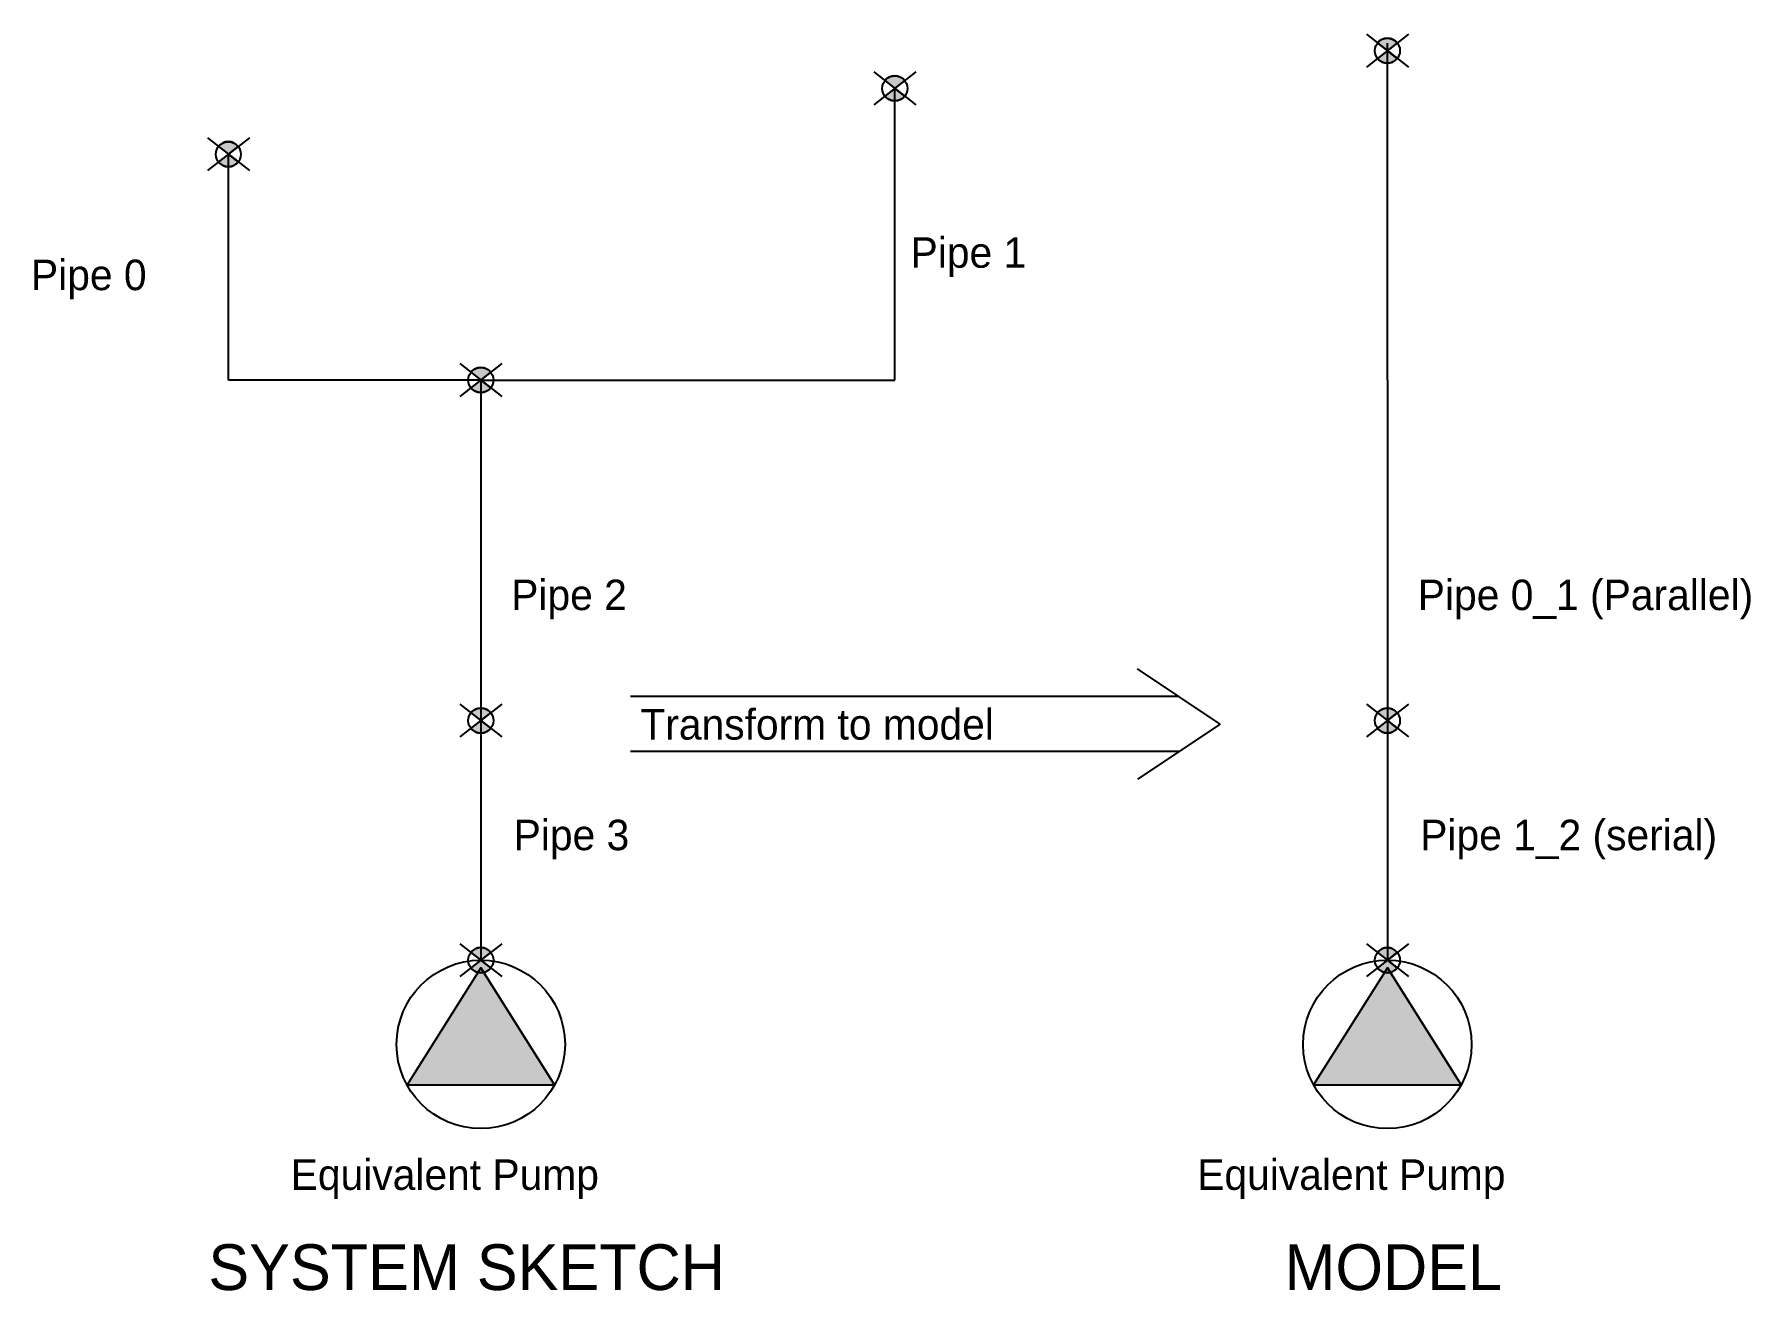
# Model space of a CAD drawing. Header units: millimetres. Extents: x 35 to 598, y -78 to 334.
import ezdxf

# ---------------------------------------------------------------- set-up
doc = ezdxf.new("R2010")
doc.units = ezdxf.units.MM

msp = doc.modelspace()

# ---------------------------------------------------------------- hatches: boundary and pattern name
h = msp.add_hatch(color=256)
h.set_gradient(color1=(255, 0, 0), one_color=1)
h.paths.add_polyline_path([(479.04, 328.75), (482.28, 331.29, 0.487746), (475.79, 331.29)])
h.paths.add_polyline_path([(482.28, 326.22), (479.04, 328.75), (475.79, 326.22, 0.487746)])
h = msp.add_hatch(color=256)
h.set_gradient(color1=(255, 0, 0), one_color=1)
h.paths.add_polyline_path([(317.49, 316.41), (320.73, 318.95, 0.487746), (314.24, 318.95)])
h.paths.add_polyline_path([(320.73, 313.88), (317.49, 316.41), (314.24, 313.88, 0.487746)])
h = msp.add_hatch(color=256)
h.set_gradient(color1=(255, 0, 0), one_color=1)
h.paths.add_polyline_path([(98.91, 294.81), (102.16, 297.35, 0.487746), (95.67, 297.35)])
h.paths.add_polyline_path([(102.16, 292.28), (98.91, 294.81), (95.67, 292.28, 0.487746)])
h = msp.add_hatch(color=256)
h.set_gradient(color1=(255, 0, 0), one_color=1)
h.paths.add_polyline_path([(181.71, 220.76), (184.96, 223.29, 0.487746), (178.47, 223.29)])
h.paths.add_polyline_path([(184.96, 218.22), (181.71, 220.76), (178.47, 218.22, 0.487746)])
h = msp.add_hatch(color=256)
h.set_gradient(color1=(255, 0, 0), one_color=1)
h.paths.add_polyline_path([(181.71, 109.06), (184.96, 111.59, 0.487746), (178.47, 111.59)])
h.paths.add_polyline_path([(184.96, 106.53), (181.71, 109.06), (178.47, 106.53, 0.487746)])
h = msp.add_hatch(color=256)
h.set_gradient(color1=(255, 0, 0), one_color=1)
h.paths.add_polyline_path([(479.04, 109.06), (482.28, 111.59, 0.487746), (475.79, 111.59)])
h.paths.add_polyline_path([(482.28, 106.53), (479.04, 109.06), (475.79, 106.53, 0.487746)])
h = msp.add_hatch(color=256)
h.set_gradient(color1=(255, 0, 0), one_color=1)
h.paths.add_polyline_path([(181.71, 30.47), (184.96, 33, 0.487746), (178.47, 33)])
h.paths.add_polyline_path([(184.96, 27.94), (181.71, 30.47), (178.47, 27.94, 0.487746)])
h = msp.add_hatch(color=256)
h.set_gradient(color1=(255, 0, 0), one_color=1)
h.paths.add_polyline_path([(479.04, 30.47), (482.28, 33, 0.487746), (475.79, 33)])
h.paths.add_polyline_path([(482.28, 27.94), (479.04, 30.47), (475.79, 27.94, 0.487746)])
h = msp.add_hatch(color=256)
h.set_gradient(color1=(72, 23, 232), one_color=1)
h.paths.add_polyline_path([(205.92, -10.46), (181.71, 27.96), (157.51, -10.46)])
h = msp.add_hatch(color=256)
h.set_gradient(color1=(72, 23, 232), one_color=1)
h.paths.add_polyline_path([(503.24, -10.46), (479.04, 27.96), (454.83, -10.46)])

# ---------------------------------------------------------------- linework, layer by layer
for p, q in [((472.15, 334.14), (485.93, 323.37)), ((485.93, 334.14), (472.15, 323.37)), ((479.04, 220.76), (479.04, 331.27)), ((310.6, 321.8), (324.38, 311.03)), ((324.38, 321.8), (310.6, 311.03)), ((317.49, 220.76), (317.49, 316.41)), ((92.02, 300.2), (105.8, 289.43)), ((105.8, 300.2), (92.02, 289.43)), ((98.91, 220.76), (98.91, 294.81)), ((174.82, 226.14), (188.6, 215.37)), ((188.6, 226.14), (174.82, 215.37)), ((181.71, 220.76), (98.91, 220.76)), ((181.71, 220.76), (181.71, 30.47)), ((181.71, 220.76), (317.49, 220.76)), ((479.04, 220.76), (479.04, 30.47)), ((424.23, 107.92), (397.11, 126)), ((174.82, 114.44), (188.6, 103.68)), ((188.6, 114.44), (174.82, 103.68)), ((410.67, 116.96), (230.84, 116.96)), ((472.15, 114.44), (485.93, 103.68)), ((485.93, 114.44), (472.15, 103.68)), ((424.23, 107.92), (397.11, 89.84)), ((410.67, 98.88), (230.84, 98.88)), ((174.82, 35.85), (188.6, 25.09)), ((188.6, 35.85), (174.82, 25.09)), ((472.15, 35.85), (485.93, 25.09)), ((485.93, 35.85), (472.15, 25.09)), ((181.71, 27.96), (157.51, -10.46)), ((181.71, 27.96), (205.92, -10.46)), ((479.04, 27.96), (454.83, -10.46)), ((479.04, 27.96), (503.24, -10.46)), ((157.51, -10.46), (205.92, -10.46)), ((454.83, -10.46), (503.24, -10.46))]:
    msp.add_line(p, q)
for points in [[(479.04, 328.75), (482.28, 331.29, 0.487746), (475.79, 331.29)], [(479.04, 328.75), (482.28, 331.29, 0.487746), (475.79, 331.29)], [(482.28, 326.22), (479.04, 328.75), (475.79, 326.22, 0.487746)], [(482.28, 326.22), (479.04, 328.75), (475.79, 326.22, 0.487746)], [(317.49, 316.41), (320.73, 318.95, 0.487746), (314.24, 318.95)], [(317.49, 316.41), (320.73, 318.95, 0.487746), (314.24, 318.95)], [(320.73, 313.88), (317.49, 316.41), (314.24, 313.88, 0.487746)], [(320.73, 313.88), (317.49, 316.41), (314.24, 313.88, 0.487746)], [(98.91, 294.81), (102.16, 297.35, 0.487746), (95.67, 297.35)], [(98.91, 294.81), (102.16, 297.35, 0.487746), (95.67, 297.35)], [(102.16, 292.28), (98.91, 294.81), (95.67, 292.28, 0.487746)], [(102.16, 292.28), (98.91, 294.81), (95.67, 292.28, 0.487746)], [(181.71, 220.76), (184.96, 223.29, 0.487746), (178.47, 223.29)], [(181.71, 220.76), (184.96, 223.29, 0.487746), (178.47, 223.29)], [(184.96, 218.22), (181.71, 220.76), (178.47, 218.22, 0.487746)], [(184.96, 218.22), (181.71, 220.76), (178.47, 218.22, 0.487746)], [(181.71, 109.06), (184.96, 111.59, 0.487746), (178.47, 111.59)], [(181.71, 109.06), (184.96, 111.59, 0.487746), (178.47, 111.59)], [(479.04, 109.06), (482.28, 111.59, 0.487746), (475.79, 111.59)], [(479.04, 109.06), (482.28, 111.59, 0.487746), (475.79, 111.59)], [(184.96, 106.53), (181.71, 109.06), (178.47, 106.53, 0.487746)], [(184.96, 106.53), (181.71, 109.06), (178.47, 106.53, 0.487746)], [(482.28, 106.53), (479.04, 109.06), (475.79, 106.53, 0.487746)], [(482.28, 106.53), (479.04, 109.06), (475.79, 106.53, 0.487746)], [(181.71, 30.47), (184.96, 33, 0.487746), (178.47, 33)], [(181.71, 30.47), (184.96, 33, 0.487746), (178.47, 33)], [(479.04, 30.47), (482.28, 33, 0.487746), (475.79, 33)], [(479.04, 30.47), (482.28, 33, 0.487746), (475.79, 33)], [(184.96, 27.94), (181.71, 30.47), (178.47, 27.94, 0.487746)], [(184.96, 27.94), (181.71, 30.47), (178.47, 27.94, 0.487746)], [(482.28, 27.94), (479.04, 30.47), (475.79, 27.94, 0.487746)], [(482.28, 27.94), (479.04, 30.47), (475.79, 27.94, 0.487746)]]:
    msp.add_lwpolyline(points, format="xyb", close=True)
for points in [[(205.92, -10.46), (181.71, 27.96), (157.51, -10.46)], [(503.24, -10.46), (479.04, 27.96), (454.83, -10.46)]]:
    msp.add_lwpolyline(points, close=True)
for centre, radius in [((479.04, 328.75), 4.11), ((317.49, 316.41), 4.11), ((98.91, 294.81), 4.11), ((181.71, 220.76), 4.11), ((181.71, 109.06), 4.11), ((479.04, 109.06), 4.11), ((181.71, 30.47), 4.11), ((479.04, 30.47), 4.11), ((181.71, 2.85), 27.62), ((479.04, 2.85), 27.62)]:
    msp.add_circle(centre, radius)

# ---------------------------------------------------------------- texts
at = {"attachment_point": 1}
for s, insert, char_height, width in [('{Pipe 1}', (322.66, 267.58), 10, 181.1364), ('{Pipe 0}', (34.18, 260.23), 10, 181.1364), ('{Pipe 2}', (191.68, 155.29), 10, 181.1364), ('{Pipe 0_1 (Parallel)}', (489, 155.29), 10, 181.1364), ('{Transform to model}', (234.05, 112.82), 10, 181.1364), ('{Pipe 3}', (192.48, 76.54), 10, 181.1364), ('{Pipe 1_2 (serial)}', (489.81, 76.54), 10, 181.1364), ('{Equivalent Pump}', (119.36, -34.86), 10, 181.1364), ('{Equivalent Pump}', (416.68, -34.86), 10, 181.1364), ('{SYSTEM SKETCH}', (92.36, -62.71), 15, 249.3181), ('{MODEL}', (445.29, -62.71), 15, 181.1364)]:
    msp.add_mtext(s, dxfattribs=dict(at, insert=insert, char_height=char_height, width=width))

doc.saveas('drawing.dxf')
